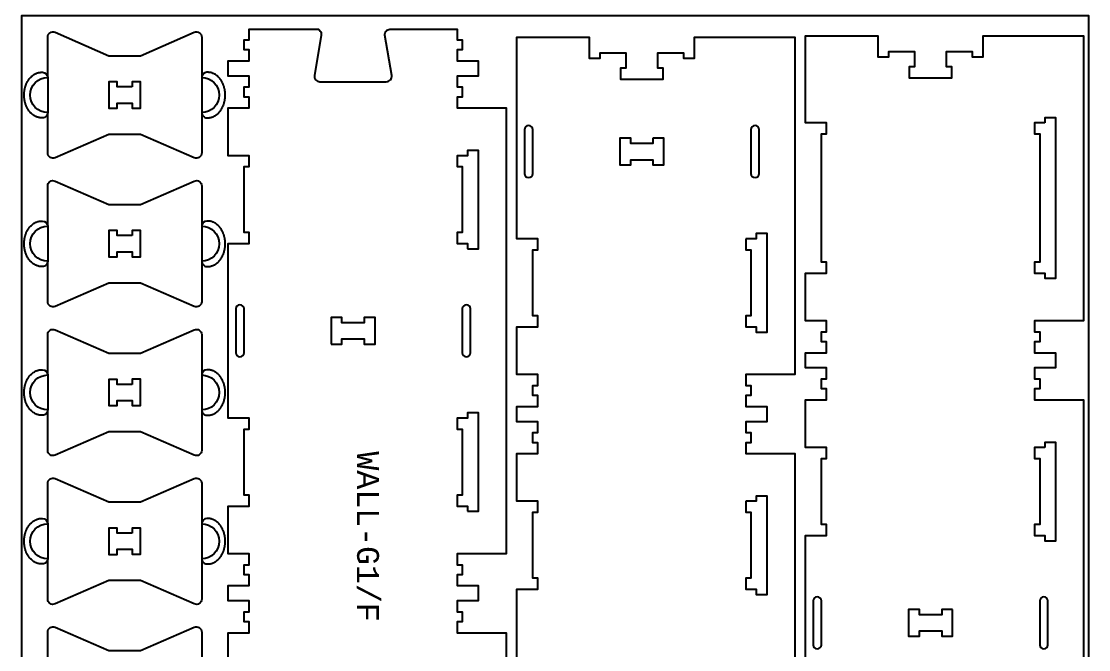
# Model space of a CAD drawing. Extents: x 0 to 12772, y 0 to 23683.
# Drawn here: x 2223 to 3443, y 3007 to 3725 of the extents above; entities that cross this region are included whole.
import ezdxf

# ---------------------------------------------------------------- set-up
doc = ezdxf.new("R2010")
doc.units = 0
for name, color, linetype in [('0_SHEET_SPRUCEPLY_2440X122', 1, 'CONTINUOUS'), ('1_ANYTOOL_1MMDEEP_LABELS_S', 2, 'CONTINUOUS'), ('3_ANYTOOL_CUTTHROUGH_INSID', 4, 'CONTINUOUS'), ('4_ANYTOOL_CUTTHROUGH_OUTSI', 5, 'CONTINUOUS'), ('5_ANYTOOL_HALF_MILL_9MM_IN', 3, 'CONTINUOUS')]:
    doc.layers.add(name, color=color, linetype=linetype)
doc.styles.add('MONOTXT_REGULAR', font='')
doc.styles.get('MONOTXT_REGULAR').set_extended_font_data('Monotxt')

msp = doc.modelspace()

# ---------------------------------------------------------------- linework, layer by layer
at = {"layer": '0_SHEET_SPRUCEPLY_2440X122'}
msp.add_lwpolyline([(2223, 1290.9), (3443, 1290.9), (3443, 3730.9), (2223, 3730.9)], close=True, dxfattribs=at)
at = {"layer": '3_ANYTOOL_CUTTHROUGH_INSID'}
for points in [[(2349.6, 3649.8), (2332.6, 3649.8), (2332.6, 3655.5), (2323.1, 3655.5), (2323.1, 3625.5), (2332.6, 3625.5), (2332.6, 3631.3), (2349.6, 3631.3), (2349.6, 3625.6), (2359.1, 3625.6), (2359.1, 3655.6), (2349.6, 3655.6)], [(3393, 3608.6), (3381, 3608.6), (3381, 3596.1), (3387, 3596.1), (3387, 3449.5), (3381, 3449.5), (3381, 3437), (3393, 3437), (3393, 3431), (3405.5, 3431), (3405.5, 3614.6), (3393, 3614.6)], [(2945, 3591.1), (2945, 3585.1), (2919.5, 3585.1), (2919.5, 3591.1), (2907, 3591.1), (2907, 3560.6), (2919.5, 3560.6), (2919.5, 3566.6), (2945, 3566.6), (2945, 3560.6), (2957.5, 3560.6), (2957.5, 3591.1)], [(2733, 3464.7), (2745.5, 3464.7), (2745.5, 3577.2), (2733, 3577.2), (2733, 3571.2), (2721, 3571.2), (2721, 3558.7), (2727, 3558.7), (2727, 3483.2), (2721, 3483.2), (2721, 3470.7), (2733, 3470.7)], [(2349.6, 3479.8), (2332.6, 3479.8), (2332.6, 3485.5), (2323.1, 3485.5), (2323.1, 3455.5), (2332.6, 3455.5), (2332.6, 3461.3), (2349.6, 3461.3), (2349.6, 3455.6), (2359.1, 3455.6), (2359.1, 3485.6), (2349.6, 3485.6)], [(3051, 3476.1), (3051, 3463.6), (3057, 3463.6), (3057, 3388.1), (3051, 3388.1), (3051, 3375.6), (3063, 3375.6), (3063, 3369.6), (3075.5, 3369.6), (3075.5, 3482.1), (3063, 3482.1), (3063, 3476.1)], [(2577, 3355.7), (2589.5, 3355.7), (2589.5, 3361.7), (2615, 3361.7), (2615, 3355.7), (2627.5, 3355.7), (2627.5, 3386.2), (2615, 3386.2), (2615, 3380.2), (2589.5, 3380.2), (2589.5, 3386.2), (2577, 3386.2)], [(2349.6, 3309.8), (2332.6, 3309.8), (2332.6, 3315.5), (2323.1, 3315.5), (2323.1, 3285.5), (2332.6, 3285.5), (2332.6, 3291.3), (2349.6, 3291.3), (2349.6, 3285.6), (2359.1, 3285.6), (2359.1, 3315.6), (2349.6, 3315.6)], [(2733, 3164.7), (2745.5, 3164.7), (2745.5, 3277.2), (2733, 3277.2), (2733, 3271.2), (2721, 3271.2), (2721, 3258.7), (2727, 3258.7), (2727, 3183.2), (2721, 3183.2), (2721, 3170.7), (2733, 3170.7)], [(3393, 3237.5), (3381, 3237.5), (3381, 3225), (3387, 3225), (3387, 3149.5), (3381, 3149.5), (3381, 3137), (3393, 3137), (3393, 3131), (3405.5, 3131), (3405.5, 3243.5), (3393, 3243.5)], [(3051, 3176.1), (3051, 3163.6), (3057, 3163.6), (3057, 3088.1), (3051, 3088.1), (3051, 3075.6), (3063, 3075.6), (3063, 3069.6), (3075.5, 3069.6), (3075.5, 3182.1), (3063, 3182.1), (3063, 3176.1)], [(2349.6, 3139.8), (2332.6, 3139.8), (2332.6, 3145.5), (2323.1, 3145.5), (2323.1, 3115.5), (2332.6, 3115.5), (2332.6, 3121.3), (2349.6, 3121.3), (2349.6, 3115.6), (2359.1, 3115.6), (2359.1, 3145.6), (2349.6, 3145.6)], [(3287.5, 3052.5), (3275, 3052.5), (3275, 3046.5), (3249.5, 3046.5), (3249.5, 3052.5), (3237, 3052.5), (3237, 3022), (3249.5, 3022), (3249.5, 3028), (3275, 3028), (3275, 3022), (3287.5, 3022)]]:
    msp.add_lwpolyline(points, close=True, dxfattribs=at)
for points in [[(2807.5, 3600.9, 1), (2798, 3600.9), (2798, 3550.9, 1), (2807.5, 3550.9)], [(3066.5, 3600.9, 1), (3057, 3600.9), (3057, 3550.9, 1), (3066.5, 3550.9)], [(2468, 3396), (2468, 3346, 1), (2477.5, 3346), (2477.5, 3396, 1)], [(2727, 3396), (2727, 3346, 1), (2736.5, 3346), (2736.5, 3396, 1)], [(3128, 3062.2), (3128, 3012.2, 1), (3137.5, 3012.2), (3137.5, 3062.2, 1)], [(3387, 3062.2), (3387, 3012.2, 1), (3396.5, 3012.2), (3396.5, 3062.2, 1)]]:
    msp.add_lwpolyline(points, format="xyb", close=True, dxfattribs=at)
at = {"layer": '4_ANYTOOL_CUTTHROUGH_OUTSI'}
for points in [[(2429.1, 3574.3, -0.539734), (2420.7, 3568.8), (2359.1, 3595.5), (2323.1, 3595.5), (2261.5, 3568.8, -0.539734), (2253.1, 3574.3), (2253.1, 3620.5, -1), (2253.1, 3660.5), (2253.1, 3706.7, -0.539734), (2261.5, 3712.2), (2323.1, 3685.5), (2359.1, 3685.5), (2420.7, 3712.2, -0.539734), (2429.1, 3706.7), (2429.1, 3660.5, -1), (2429.1, 3620.5)], [(2429.1, 3404.3, -0.539734), (2420.7, 3398.8), (2359.1, 3425.5), (2323.1, 3425.5), (2261.5, 3398.8, -0.539734), (2253.1, 3404.3), (2253.1, 3450.5, -1), (2253.1, 3490.5), (2253.1, 3536.7, -0.539734), (2261.5, 3542.2), (2323.1, 3515.5), (2359.1, 3515.5), (2420.7, 3542.2, -0.539734), (2429.1, 3536.7), (2429.1, 3490.5, -1), (2429.1, 3450.5)], [(2429.1, 3234.3, -0.539734), (2420.7, 3228.8), (2359.1, 3255.5), (2323.1, 3255.5), (2261.5, 3228.8, -0.539734), (2253.1, 3234.3), (2253.1, 3280.5, -1), (2253.1, 3320.5), (2253.1, 3366.7, -0.539734), (2261.5, 3372.2), (2323.1, 3345.5), (2359.1, 3345.5), (2420.7, 3372.2, -0.539734), (2429.1, 3366.7), (2429.1, 3320.5, -1), (2429.1, 3280.5)], [(2429.1, 3064.3, -0.539734), (2420.7, 3058.8), (2359.1, 3085.5), (2323.1, 3085.5), (2261.5, 3058.8, -0.539734), (2253.1, 3064.3), (2253.1, 3110.5, -1), (2253.1, 3150.5), (2253.1, 3196.7, -0.539734), (2261.5, 3202.2), (2323.1, 3175.5), (2359.1, 3175.5), (2420.7, 3202.2, -0.539734), (2429.1, 3196.7), (2429.1, 3150.5, -1), (2429.1, 3110.5)], [(2429.1, 2894.3, -0.539734), (2420.7, 2888.8), (2359.1, 2915.5), (2323.1, 2915.5), (2261.5, 2888.8, -0.539734), (2253.1, 2894.3), (2253.1, 2940.5, -1), (2253.1, 2980.5), (2253.1, 3026.7, -0.539734), (2261.5, 3032.2), (2323.1, 3005.5), (2359.1, 3005.5), (2420.7, 3032.2, -0.539734), (2429.1, 3026.7), (2429.1, 2980.5, -1), (2429.1, 2940.5)]]:
    msp.add_lwpolyline(points, format="xyb", close=True, dxfattribs=at)
msp.add_lwpolyline([(2459.5, 2971.2), (2459.5, 3025.7), (2483.5, 3025.7), (2483.5, 3038.2), (2477.5, 3038.2), (2477.5, 3049.7), (2483.5, 3049.7), (2483.5, 3062.2), (2459.5, 3062.2), (2459.5, 3079.7), (2483.5, 3079.7), (2483.5, 3092.2), (2477.5, 3092.2), (2477.5, 3103.7), (2483.5, 3103.7), (2483.5, 3116.2), (2459.5, 3116.2), (2459.5, 3170.7), (2483.5, 3170.7), (2483.5, 3183.2), (2477.5, 3183.2), (2477.5, 3258.7), (2483.5, 3258.7), (2483.5, 3271.2), (2459.5, 3271.2), (2459.5, 3470.7), (2483.5, 3470.7), (2483.5, 3483.2), (2477.5, 3483.2), (2477.5, 3558.7), (2483.5, 3558.7), (2483.5, 3571.2), (2459.5, 3571.2), (2459.5, 3625.7), (2483.5, 3625.7), (2483.5, 3638.2), (2477.5, 3638.2), (2477.5, 3649.7), (2483.5, 3649.7), (2483.5, 3662.2), (2459.5, 3662.2), (2459.5, 3679.7), (2483.5, 3679.7), (2483.5, 3692.2), (2477.5, 3692.2), (2477.5, 3703.7), (2483.5, 3703.7), (2483.5, 3715.7), (2483.5, 3715.7), (2562.7, 3715.7), (2562.7, 3715.7), (2562.7, 3715.7), (2562.7, 3715.7), (2562.7, 3715.7), (2562.8, 3715.7), (2562.8, 3715.6), (2562.9, 3715.5), (2563, 3715.4), (2563.3, 3715.2), (2563.8, 3714.5), (2564.5, 3713.7, -0.220464), (2565.8, 3709), (2558.1, 3663, 0.463455), (2564.3, 3655.7), (2640.1, 3655.7, 0.463455), (2646.3, 3663), (2638.6, 3709, -0.463455), (2644.3, 3715.7), (2721, 3715.7), (2721, 3703.7), (2727, 3703.7), (2727, 3692.2), (2721, 3692.2), (2721, 3679.7), (2745, 3679.7), (2745, 3662.2), (2721, 3662.2), (2721, 3649.7), (2727, 3649.7), (2727, 3638.2), (2721, 3638.2), (2721, 3625.7), (2777, 3625.7), (2777, 3116.2), (2721, 3116.2), (2721, 3103.7), (2727, 3103.7), (2727, 3092.2), (2721, 3092.2), (2721, 3079.7), (2745, 3079.7), (2745, 3062.2), (2721, 3062.2), (2721, 3049.7), (2727, 3049.7), (2727, 3038.2), (2721, 3038.2), (2721, 3025.7), (2777, 3025.7), (2777, 2771.2)], format="xyb", dxfattribs=at)
for points in [[(2789.5, 2876.1), (2789.5, 3075.6), (2813.5, 3075.6), (2813.5, 3088.1), (2807.5, 3088.1), (2807.5, 3163.6), (2813.5, 3163.6), (2813.5, 3176.1), (2789.5, 3176.1), (2789.5, 3230.6), (2813.5, 3230.6), (2813.5, 3243.1), (2807.5, 3243.1), (2807.5, 3254.6), (2813.5, 3254.6), (2813.5, 3267.1), (2789.5, 3267.1), (2789.5, 3284.6), (2813.5, 3284.6), (2813.5, 3297.1), (2807.5, 3297.1), (2807.5, 3308.6), (2813.5, 3308.6), (2813.5, 3321.1), (2789.5, 3321.1), (2789.5, 3375.6), (2813.5, 3375.6), (2813.5, 3388.1), (2807.5, 3388.1), (2807.5, 3463.6), (2813.5, 3463.6), (2813.5, 3476.1), (2789.5, 3476.1), (2789.5, 3706.6), (2872, 3706.6), (2872, 3682.6), (2884.5, 3682.6), (2884.5, 3688.6), (2914, 3688.6), (2914, 3671.1), (2908, 3671.1), (2908, 3658.6), (2956.5, 3658.6), (2956.5, 3671.1), (2950.5, 3671.1), (2950.5, 3688.6), (2980, 3688.6), (2980, 3682.6), (2992.5, 3682.6), (2992.5, 3706.6), (3107, 3706.6), (3107, 3321.1), (3051, 3321.1), (3051, 3308.6), (3057, 3308.6), (3057, 3297.1), (3051, 3297.1), (3051, 3284.6), (3075, 3284.6), (3075, 3267.1), (3051, 3267.1), (3051, 3254.6), (3057, 3254.6), (3057, 3243.1), (3051, 3243.1), (3051, 3230.6), (3107, 3230.6), (3107, 2721.1)], [(3119.5, 2937.5), (3119.5, 3137), (3143.5, 3137), (3143.5, 3149.5), (3137.5, 3149.5), (3137.5, 3225), (3143.5, 3225), (3143.5, 3237.5), (3119.5, 3237.5), (3119.5, 3292), (3143.5, 3292), (3143.5, 3304.5), (3137.5, 3304.5), (3137.5, 3316), (3143.5, 3316), (3143.5, 3328.5), (3119.5, 3328.5), (3119.5, 3346), (3143.5, 3346), (3143.5, 3358.5), (3137.5, 3358.5), (3137.5, 3370), (3143.5, 3370), (3143.5, 3382.5), (3119.5, 3382.5), (3119.5, 3437), (3143.5, 3437), (3143.5, 3449.5), (3137.5, 3449.5), (3137.5, 3596.1), (3143.5, 3596.1), (3143.5, 3608.6), (3119.5, 3608.6), (3119.5, 3708.1), (3202, 3708.1), (3202, 3684.1), (3214.5, 3684.1), (3214.5, 3690.1), (3244, 3690.1), (3244, 3672.6), (3238, 3672.6), (3238, 3660.1), (3286.5, 3660.1), (3286.5, 3672.6), (3280.5, 3672.6), (3280.5, 3690.1), (3310, 3690.1), (3310, 3684.1), (3322.5, 3684.1), (3322.5, 3708.1), (3437, 3708.1), (3437, 3382.5), (3381, 3382.5), (3381, 3370), (3387, 3370), (3387, 3358.5), (3381, 3358.5), (3381, 3346), (3405, 3346), (3405, 3328.5), (3381, 3328.5), (3381, 3316), (3387, 3316), (3387, 3304.5), (3381, 3304.5), (3381, 3292), (3437, 3292), (3437, 2782.5)]]:
    msp.add_lwpolyline(points, dxfattribs=at)
at = {"layer": '5_ANYTOOL_HALF_MILL_9MM_IN'}
for points in [[(2246.1, 3614.5), (2245.7, 3614.5), (2245.2, 3614.5), (2244.8, 3614.6), (2244.3, 3614.6), (2243.9, 3614.7), (2243.4, 3614.7), (2243, 3614.8), (2242.5, 3614.9), (2242, 3615.1), (2241.6, 3615.2), (2241.1, 3615.3), (2240.6, 3615.5), (2240.2, 3615.7), (2239.7, 3615.9), (2239.2, 3616.1), (2238.8, 3616.3), (2238.3, 3616.6), (2237.9, 3616.8), (2237.4, 3617.1), (2237, 3617.4), (2236.5, 3617.7), (2236.1, 3618), (2235.6, 3618.4), (2235.2, 3618.7), (2234.8, 3619.1), (2234.4, 3619.5), (2233.9, 3619.9), (2233.5, 3620.3), (2233.1, 3620.8), (2232.8, 3621.2), (2232.4, 3621.7), (2232, 3622.1), (2231.6, 3622.6), (2231.3, 3623.1), (2231, 3623.6), (2230.6, 3624.1), (2230.3, 3624.6), (2230, 3625.2), (2229.7, 3625.7), (2229.4, 3626.3), (2229.1, 3626.8), (2228.9, 3627.4), (2228.6, 3628), (2228.4, 3628.6), (2228.2, 3629.2), (2227.9, 3629.7), (2227.7, 3630.3), (2227.6, 3630.9), (2227.4, 3631.5), (2227.2, 3632.1), (2227.1, 3632.7), (2226.9, 3633.4), (2226.8, 3634), (2226.7, 3634.6), (2226.6, 3635.2), (2226.5, 3635.8), (2226.4, 3636.4), (2226.3, 3637), (2226.3, 3637.6), (2226.2, 3638.2), (2226.2, 3638.8), (2226.2, 3639.3), (2226.2, 3640.5), (2226.2, 3641.7), (2226.2, 3642.3), (2226.2, 3642.8), (2226.3, 3643.4), (2226.3, 3644), (2226.4, 3644.6), (2226.5, 3645.2), (2226.6, 3645.8), (2226.7, 3646.4), (2226.8, 3647.1), (2226.9, 3647.7), (2227.1, 3648.3), (2227.2, 3648.9), (2227.4, 3649.5), (2227.6, 3650.1), (2227.8, 3650.7), (2228, 3651.3), (2228.2, 3651.9), (2228.4, 3652.4), (2228.6, 3653), (2228.9, 3653.6), (2229.1, 3654.2), (2229.4, 3654.7), (2229.7, 3655.3), (2230, 3655.8), (2230.3, 3656.4), (2230.6, 3656.9), (2231, 3657.4), (2231.3, 3657.9), (2231.7, 3658.4), (2232, 3658.9), (2232.4, 3659.4), (2232.8, 3659.8), (2233.2, 3660.3), (2233.6, 3660.7), (2234, 3661.1), (2234.4, 3661.5), (2234.8, 3661.9), (2235.2, 3662.3), (2235.7, 3662.6), (2236.1, 3663), (2236.5, 3663.3), (2237, 3663.6), (2237.4, 3663.9), (2237.9, 3664.2), (2238.4, 3664.4), (2238.8, 3664.7), (2239.3, 3664.9), (2239.7, 3665.1), (2240.2, 3665.3), (2240.7, 3665.5), (2241.1, 3665.7), (2241.6, 3665.8), (2242.1, 3666), (2242.5, 3666.1), (2243, 3666.2), (2243.5, 3666.3), (2243.9, 3666.3), (2244.4, 3666.4), (2244.8, 3666.4), (2245.3, 3666.5), (2245.7, 3666.5), (2246.2, 3666.5), (2247.1, 3666.5, -0.413668), (2253.1, 3660.5), (2253.1, 3620.5, -0.41476), (2247.1, 3614.5)], [(2436.1, 3614.5), (2436.6, 3614.5), (2437, 3614.5), (2437.4, 3614.6), (2437.9, 3614.6), (2438.4, 3614.7), (2438.8, 3614.7), (2439.3, 3614.8), (2439.7, 3614.9), (2440.2, 3615.1), (2440.7, 3615.2), (2441.1, 3615.3), (2441.6, 3615.5), (2442.1, 3615.7), (2442.5, 3615.9), (2443, 3616.1), (2443.5, 3616.3), (2443.9, 3616.6), (2444.4, 3616.8), (2444.8, 3617.1), (2445.3, 3617.4), (2445.7, 3617.7), (2446.2, 3618), (2446.6, 3618.4), (2447, 3618.7), (2447.5, 3619.1), (2447.9, 3619.5), (2448.3, 3619.9), (2448.7, 3620.3), (2449.1, 3620.8), (2449.5, 3621.2), (2449.9, 3621.7), (2450.2, 3622.1), (2450.6, 3622.6), (2450.9, 3623.1), (2451.3, 3623.6), (2451.6, 3624.1), (2451.9, 3624.6), (2452.2, 3625.2), (2452.5, 3625.7), (2452.8, 3626.3), (2453.1, 3626.8), (2453.4, 3627.4), (2453.6, 3628), (2453.9, 3628.6), (2454.1, 3629.2), (2454.3, 3629.7), (2454.5, 3630.3), (2454.7, 3630.9), (2454.9, 3631.5), (2455, 3632.1), (2455.2, 3632.7), (2455.3, 3633.4), (2455.4, 3634), (2455.6, 3634.6), (2455.7, 3635.2), (2455.7, 3635.8), (2455.8, 3636.4), (2455.9, 3637), (2456, 3637.6), (2456, 3638.2), (2456, 3638.8), (2456.1, 3639.3), (2456.1, 3640.5), (2456.1, 3641.7), (2456, 3642.3), (2456, 3642.8), (2456, 3643.4), (2455.9, 3644), (2455.8, 3644.6), (2455.7, 3645.2), (2455.7, 3645.8), (2455.6, 3646.4), (2455.4, 3647.1), (2455.3, 3647.7), (2455.2, 3648.3), (2455, 3648.9), (2454.9, 3649.5), (2454.7, 3650.1), (2454.5, 3650.7), (2454.3, 3651.3), (2454.1, 3651.9), (2453.8, 3652.4), (2453.6, 3653), (2453.4, 3653.6), (2453.1, 3654.2), (2452.8, 3654.7), (2452.5, 3655.3), (2452.2, 3655.8), (2451.9, 3656.4), (2451.6, 3656.9), (2451.3, 3657.4), (2450.9, 3657.9), (2450.6, 3658.4), (2450.2, 3658.9), (2449.8, 3659.4), (2449.5, 3659.8), (2449.1, 3660.3), (2448.7, 3660.7), (2448.3, 3661.1), (2447.9, 3661.5), (2447.4, 3661.9), (2447, 3662.3), (2446.6, 3662.6), (2446.1, 3663), (2445.7, 3663.3), (2445.3, 3663.6), (2444.8, 3663.9), (2444.3, 3664.2), (2443.9, 3664.4), (2443.4, 3664.7), (2443, 3664.9), (2442.5, 3665.1), (2442, 3665.3), (2441.6, 3665.5), (2441.1, 3665.7), (2440.6, 3665.8), (2440.2, 3666), (2439.7, 3666.1), (2439.2, 3666.2), (2438.8, 3666.3), (2438.3, 3666.3), (2437.9, 3666.4), (2437.4, 3666.4), (2436.9, 3666.5), (2436.5, 3666.5), (2436.1, 3666.5), (2435.1, 3666.5, 0.413668), (2429.1, 3660.5), (2429.1, 3620.5, 0.41476), (2435.1, 3614.5)], [(2246.1, 3444.5), (2245.7, 3444.5), (2245.2, 3444.5), (2244.8, 3444.6), (2244.3, 3444.6), (2243.9, 3444.7), (2243.4, 3444.7), (2243, 3444.8), (2242.5, 3444.9), (2242, 3445.1), (2241.6, 3445.2), (2241.1, 3445.3), (2240.6, 3445.5), (2240.2, 3445.7), (2239.7, 3445.9), (2239.2, 3446.1), (2238.8, 3446.3), (2238.3, 3446.6), (2237.9, 3446.8), (2237.4, 3447.1), (2237, 3447.4), (2236.5, 3447.7), (2236.1, 3448), (2235.6, 3448.4), (2235.2, 3448.7), (2234.8, 3449.1), (2234.4, 3449.5), (2233.9, 3449.9), (2233.5, 3450.3), (2233.1, 3450.8), (2232.8, 3451.2), (2232.4, 3451.7), (2232, 3452.1), (2231.6, 3452.6), (2231.3, 3453.1), (2231, 3453.6), (2230.6, 3454.1), (2230.3, 3454.6), (2230, 3455.2), (2229.7, 3455.7), (2229.4, 3456.3), (2229.1, 3456.8), (2228.9, 3457.4), (2228.6, 3458), (2228.4, 3458.6), (2228.2, 3459.2), (2227.9, 3459.7), (2227.7, 3460.3), (2227.6, 3460.9), (2227.4, 3461.5), (2227.2, 3462.1), (2227.1, 3462.7), (2226.9, 3463.4), (2226.8, 3464), (2226.7, 3464.6), (2226.6, 3465.2), (2226.5, 3465.8), (2226.4, 3466.4), (2226.3, 3467), (2226.3, 3467.6), (2226.2, 3468.2), (2226.2, 3468.8), (2226.2, 3469.3), (2226.2, 3470.5), (2226.2, 3471.7), (2226.2, 3472.3), (2226.2, 3472.8), (2226.3, 3473.4), (2226.3, 3474), (2226.4, 3474.6), (2226.5, 3475.2), (2226.6, 3475.8), (2226.7, 3476.4), (2226.8, 3477.1), (2226.9, 3477.7), (2227.1, 3478.3), (2227.2, 3478.9), (2227.4, 3479.5), (2227.6, 3480.1), (2227.8, 3480.7), (2228, 3481.3), (2228.2, 3481.9), (2228.4, 3482.4), (2228.6, 3483), (2228.9, 3483.6), (2229.1, 3484.2), (2229.4, 3484.7), (2229.7, 3485.3), (2230, 3485.8), (2230.3, 3486.4), (2230.6, 3486.9), (2231, 3487.4), (2231.3, 3487.9), (2231.7, 3488.4), (2232, 3488.9), (2232.4, 3489.4), (2232.8, 3489.8), (2233.2, 3490.3), (2233.6, 3490.7), (2234, 3491.1), (2234.4, 3491.5), (2234.8, 3491.9), (2235.2, 3492.3), (2235.7, 3492.6), (2236.1, 3493), (2236.5, 3493.3), (2237, 3493.6), (2237.4, 3493.9), (2237.9, 3494.2), (2238.4, 3494.4), (2238.8, 3494.7), (2239.3, 3494.9), (2239.7, 3495.1), (2240.2, 3495.3), (2240.7, 3495.5), (2241.1, 3495.7), (2241.6, 3495.8), (2242.1, 3496), (2242.5, 3496.1), (2243, 3496.2), (2243.5, 3496.3), (2243.9, 3496.3), (2244.4, 3496.4), (2244.8, 3496.4), (2245.3, 3496.5), (2245.7, 3496.5), (2246.2, 3496.5), (2247.1, 3496.5, -0.413668), (2253.1, 3490.5), (2253.1, 3450.5, -0.41476), (2247.1, 3444.5)], [(2436.1, 3444.5), (2436.6, 3444.5), (2437, 3444.5), (2437.4, 3444.6), (2437.9, 3444.6), (2438.4, 3444.7), (2438.8, 3444.7), (2439.3, 3444.8), (2439.7, 3444.9), (2440.2, 3445.1), (2440.7, 3445.2), (2441.1, 3445.3), (2441.6, 3445.5), (2442.1, 3445.7), (2442.5, 3445.9), (2443, 3446.1), (2443.5, 3446.3), (2443.9, 3446.6), (2444.4, 3446.8), (2444.8, 3447.1), (2445.3, 3447.4), (2445.7, 3447.7), (2446.2, 3448), (2446.6, 3448.4), (2447, 3448.7), (2447.5, 3449.1), (2447.9, 3449.5), (2448.3, 3449.9), (2448.7, 3450.3), (2449.1, 3450.8), (2449.5, 3451.2), (2449.9, 3451.7), (2450.2, 3452.1), (2450.6, 3452.6), (2450.9, 3453.1), (2451.3, 3453.6), (2451.6, 3454.1), (2451.9, 3454.6), (2452.2, 3455.2), (2452.5, 3455.7), (2452.8, 3456.3), (2453.1, 3456.8), (2453.4, 3457.4), (2453.6, 3458), (2453.9, 3458.6), (2454.1, 3459.2), (2454.3, 3459.7), (2454.5, 3460.3), (2454.7, 3460.9), (2454.9, 3461.5), (2455, 3462.1), (2455.2, 3462.7), (2455.3, 3463.4), (2455.4, 3464), (2455.6, 3464.6), (2455.7, 3465.2), (2455.7, 3465.8), (2455.8, 3466.4), (2455.9, 3467), (2456, 3467.6), (2456, 3468.2), (2456, 3468.8), (2456.1, 3469.3), (2456.1, 3470.5), (2456.1, 3471.7), (2456, 3472.3), (2456, 3472.8), (2456, 3473.4), (2455.9, 3474), (2455.8, 3474.6), (2455.7, 3475.2), (2455.7, 3475.8), (2455.6, 3476.4), (2455.4, 3477.1), (2455.3, 3477.7), (2455.2, 3478.3), (2455, 3478.9), (2454.9, 3479.5), (2454.7, 3480.1), (2454.5, 3480.7), (2454.3, 3481.3), (2454.1, 3481.9), (2453.8, 3482.4), (2453.6, 3483), (2453.4, 3483.6), (2453.1, 3484.2), (2452.8, 3484.7), (2452.5, 3485.3), (2452.2, 3485.8), (2451.9, 3486.4), (2451.6, 3486.9), (2451.3, 3487.4), (2450.9, 3487.9), (2450.6, 3488.4), (2450.2, 3488.9), (2449.8, 3489.4), (2449.5, 3489.8), (2449.1, 3490.3), (2448.7, 3490.7), (2448.3, 3491.1), (2447.9, 3491.5), (2447.4, 3491.9), (2447, 3492.3), (2446.6, 3492.6), (2446.1, 3493), (2445.7, 3493.3), (2445.3, 3493.6), (2444.8, 3493.9), (2444.3, 3494.2), (2443.9, 3494.4), (2443.4, 3494.7), (2443, 3494.9), (2442.5, 3495.1), (2442, 3495.3), (2441.6, 3495.5), (2441.1, 3495.7), (2440.6, 3495.8), (2440.2, 3496), (2439.7, 3496.1), (2439.2, 3496.2), (2438.8, 3496.3), (2438.3, 3496.3), (2437.9, 3496.4), (2437.4, 3496.4), (2436.9, 3496.5), (2436.5, 3496.5), (2436.1, 3496.5), (2435.1, 3496.5, 0.413668), (2429.1, 3490.5), (2429.1, 3450.5, 0.41476), (2435.1, 3444.5)], [(2246.1, 3274.5), (2245.7, 3274.5), (2245.2, 3274.5), (2244.8, 3274.6), (2244.3, 3274.6), (2243.9, 3274.7), (2243.4, 3274.7), (2243, 3274.8), (2242.5, 3274.9), (2242, 3275.1), (2241.6, 3275.2), (2241.1, 3275.3), (2240.6, 3275.5), (2240.2, 3275.7), (2239.7, 3275.9), (2239.2, 3276.1), (2238.8, 3276.3), (2238.3, 3276.6), (2237.9, 3276.8), (2237.4, 3277.1), (2237, 3277.4), (2236.5, 3277.7), (2236.1, 3278), (2235.6, 3278.4), (2235.2, 3278.7), (2234.8, 3279.1), (2234.4, 3279.5), (2233.9, 3279.9), (2233.5, 3280.3), (2233.1, 3280.8), (2232.8, 3281.2), (2232.4, 3281.7), (2232, 3282.1), (2231.6, 3282.6), (2231.3, 3283.1), (2231, 3283.6), (2230.6, 3284.1), (2230.3, 3284.6), (2230, 3285.2), (2229.7, 3285.7), (2229.4, 3286.3), (2229.1, 3286.8), (2228.9, 3287.4), (2228.6, 3288), (2228.4, 3288.6), (2228.2, 3289.2), (2227.9, 3289.7), (2227.7, 3290.3), (2227.6, 3290.9), (2227.4, 3291.5), (2227.2, 3292.1), (2227.1, 3292.7), (2226.9, 3293.4), (2226.8, 3294), (2226.7, 3294.6), (2226.6, 3295.2), (2226.5, 3295.8), (2226.4, 3296.4), (2226.3, 3297), (2226.3, 3297.6), (2226.2, 3298.2), (2226.2, 3298.8), (2226.2, 3299.3), (2226.2, 3300.5), (2226.2, 3301.7), (2226.2, 3302.3), (2226.2, 3302.8), (2226.3, 3303.4), (2226.3, 3304), (2226.4, 3304.6), (2226.5, 3305.2), (2226.6, 3305.8), (2226.7, 3306.4), (2226.8, 3307.1), (2226.9, 3307.7), (2227.1, 3308.3), (2227.2, 3308.9), (2227.4, 3309.5), (2227.6, 3310.1), (2227.8, 3310.7), (2228, 3311.3), (2228.2, 3311.9), (2228.4, 3312.4), (2228.6, 3313), (2228.9, 3313.6), (2229.1, 3314.2), (2229.4, 3314.7), (2229.7, 3315.3), (2230, 3315.8), (2230.3, 3316.4), (2230.6, 3316.9), (2231, 3317.4), (2231.3, 3317.9), (2231.7, 3318.4), (2232, 3318.9), (2232.4, 3319.4), (2232.8, 3319.8), (2233.2, 3320.3), (2233.6, 3320.7), (2234, 3321.1), (2234.4, 3321.5), (2234.8, 3321.9), (2235.2, 3322.3), (2235.7, 3322.6), (2236.1, 3323), (2236.5, 3323.3), (2237, 3323.6), (2237.4, 3323.9), (2237.9, 3324.2), (2238.4, 3324.4), (2238.8, 3324.7), (2239.3, 3324.9), (2239.7, 3325.1), (2240.2, 3325.3), (2240.7, 3325.5), (2241.1, 3325.7), (2241.6, 3325.8), (2242.1, 3326), (2242.5, 3326.1), (2243, 3326.2), (2243.5, 3326.3), (2243.9, 3326.3), (2244.4, 3326.4), (2244.8, 3326.4), (2245.3, 3326.5), (2245.7, 3326.5), (2246.2, 3326.5), (2247.1, 3326.5, -0.413668), (2253.1, 3320.5), (2253.1, 3280.5, -0.41476), (2247.1, 3274.5)], [(2436.1, 3274.5), (2436.6, 3274.5), (2437, 3274.5), (2437.4, 3274.6), (2437.9, 3274.6), (2438.4, 3274.7), (2438.8, 3274.7), (2439.3, 3274.8), (2439.7, 3274.9), (2440.2, 3275.1), (2440.7, 3275.2), (2441.1, 3275.3), (2441.6, 3275.5), (2442.1, 3275.7), (2442.5, 3275.9), (2443, 3276.1), (2443.5, 3276.3), (2443.9, 3276.6), (2444.4, 3276.8), (2444.8, 3277.1), (2445.3, 3277.4), (2445.7, 3277.7), (2446.2, 3278), (2446.6, 3278.4), (2447, 3278.7), (2447.5, 3279.1), (2447.9, 3279.5), (2448.3, 3279.9), (2448.7, 3280.3), (2449.1, 3280.8), (2449.5, 3281.2), (2449.9, 3281.7), (2450.2, 3282.1), (2450.6, 3282.6), (2450.9, 3283.1), (2451.3, 3283.6), (2451.6, 3284.1), (2451.9, 3284.6), (2452.2, 3285.2), (2452.5, 3285.7), (2452.8, 3286.3), (2453.1, 3286.8), (2453.4, 3287.4), (2453.6, 3288), (2453.9, 3288.6), (2454.1, 3289.2), (2454.3, 3289.7), (2454.5, 3290.3), (2454.7, 3290.9), (2454.9, 3291.5), (2455, 3292.1), (2455.2, 3292.7), (2455.3, 3293.4), (2455.4, 3294), (2455.6, 3294.6), (2455.7, 3295.2), (2455.7, 3295.8), (2455.8, 3296.4), (2455.9, 3297), (2456, 3297.6), (2456, 3298.2), (2456, 3298.8), (2456.1, 3299.3), (2456.1, 3300.5), (2456.1, 3301.7), (2456, 3302.3), (2456, 3302.8), (2456, 3303.4), (2455.9, 3304), (2455.8, 3304.6), (2455.7, 3305.2), (2455.7, 3305.8), (2455.6, 3306.4), (2455.4, 3307.1), (2455.3, 3307.7), (2455.2, 3308.3), (2455, 3308.9), (2454.9, 3309.5), (2454.7, 3310.1), (2454.5, 3310.7), (2454.3, 3311.3), (2454.1, 3311.9), (2453.8, 3312.4), (2453.6, 3313), (2453.4, 3313.6), (2453.1, 3314.2), (2452.8, 3314.7), (2452.5, 3315.3), (2452.2, 3315.8), (2451.9, 3316.4), (2451.6, 3316.9), (2451.3, 3317.4), (2450.9, 3317.9), (2450.6, 3318.4), (2450.2, 3318.9), (2449.8, 3319.4), (2449.5, 3319.8), (2449.1, 3320.3), (2448.7, 3320.7), (2448.3, 3321.1), (2447.9, 3321.5), (2447.4, 3321.9), (2447, 3322.3), (2446.6, 3322.6), (2446.1, 3323), (2445.7, 3323.3), (2445.3, 3323.6), (2444.8, 3323.9), (2444.3, 3324.2), (2443.9, 3324.4), (2443.4, 3324.7), (2443, 3324.9), (2442.5, 3325.1), (2442, 3325.3), (2441.6, 3325.5), (2441.1, 3325.7), (2440.6, 3325.8), (2440.2, 3326), (2439.7, 3326.1), (2439.2, 3326.2), (2438.8, 3326.3), (2438.3, 3326.3), (2437.9, 3326.4), (2437.4, 3326.4), (2436.9, 3326.5), (2436.5, 3326.5), (2436.1, 3326.5), (2435.1, 3326.5, 0.413668), (2429.1, 3320.5), (2429.1, 3280.5, 0.41476), (2435.1, 3274.5)], [(2246.1, 3104.5), (2245.7, 3104.5), (2245.2, 3104.5), (2244.8, 3104.6), (2244.3, 3104.6), (2243.9, 3104.7), (2243.4, 3104.7), (2243, 3104.8), (2242.5, 3104.9), (2242, 3105.1), (2241.6, 3105.2), (2241.1, 3105.3), (2240.6, 3105.5), (2240.2, 3105.7), (2239.7, 3105.9), (2239.2, 3106.1), (2238.8, 3106.3), (2238.3, 3106.6), (2237.9, 3106.8), (2237.4, 3107.1), (2237, 3107.4), (2236.5, 3107.7), (2236.1, 3108), (2235.6, 3108.4), (2235.2, 3108.7), (2234.8, 3109.1), (2234.4, 3109.5), (2233.9, 3109.9), (2233.5, 3110.3), (2233.1, 3110.8), (2232.8, 3111.2), (2232.4, 3111.7), (2232, 3112.1), (2231.6, 3112.6), (2231.3, 3113.1), (2231, 3113.6), (2230.6, 3114.1), (2230.3, 3114.6), (2230, 3115.2), (2229.7, 3115.7), (2229.4, 3116.3), (2229.1, 3116.8), (2228.9, 3117.4), (2228.6, 3118), (2228.4, 3118.6), (2228.2, 3119.2), (2227.9, 3119.7), (2227.7, 3120.3), (2227.6, 3120.9), (2227.4, 3121.5), (2227.2, 3122.1), (2227.1, 3122.7), (2226.9, 3123.4), (2226.8, 3124), (2226.7, 3124.6), (2226.6, 3125.2), (2226.5, 3125.8), (2226.4, 3126.4), (2226.3, 3127), (2226.3, 3127.6), (2226.2, 3128.2), (2226.2, 3128.8), (2226.2, 3129.3), (2226.2, 3130.5), (2226.2, 3131.7), (2226.2, 3132.3), (2226.2, 3132.8), (2226.3, 3133.4), (2226.3, 3134), (2226.4, 3134.6), (2226.5, 3135.2), (2226.6, 3135.8), (2226.7, 3136.4), (2226.8, 3137.1), (2226.9, 3137.7), (2227.1, 3138.3), (2227.2, 3138.9), (2227.4, 3139.5), (2227.6, 3140.1), (2227.8, 3140.7), (2228, 3141.3), (2228.2, 3141.9), (2228.4, 3142.4), (2228.6, 3143), (2228.9, 3143.6), (2229.1, 3144.2), (2229.4, 3144.7), (2229.7, 3145.3), (2230, 3145.8), (2230.3, 3146.4), (2230.6, 3146.9), (2231, 3147.4), (2231.3, 3147.9), (2231.7, 3148.4), (2232, 3148.9), (2232.4, 3149.4), (2232.8, 3149.8), (2233.2, 3150.3), (2233.6, 3150.7), (2234, 3151.1), (2234.4, 3151.5), (2234.8, 3151.9), (2235.2, 3152.3), (2235.7, 3152.6), (2236.1, 3153), (2236.5, 3153.3), (2237, 3153.6), (2237.4, 3153.9), (2237.9, 3154.2), (2238.4, 3154.4), (2238.8, 3154.7), (2239.3, 3154.9), (2239.7, 3155.1), (2240.2, 3155.3), (2240.7, 3155.5), (2241.1, 3155.7), (2241.6, 3155.8), (2242.1, 3156), (2242.5, 3156.1), (2243, 3156.2), (2243.5, 3156.3), (2243.9, 3156.3), (2244.4, 3156.4), (2244.8, 3156.4), (2245.3, 3156.5), (2245.7, 3156.5), (2246.2, 3156.5), (2247.1, 3156.5, -0.413668), (2253.1, 3150.5), (2253.1, 3110.5, -0.41476), (2247.1, 3104.5)], [(2436.1, 3104.5), (2436.6, 3104.5), (2437, 3104.5), (2437.4, 3104.6), (2437.9, 3104.6), (2438.4, 3104.7), (2438.8, 3104.7), (2439.3, 3104.8), (2439.7, 3104.9), (2440.2, 3105.1), (2440.7, 3105.2), (2441.1, 3105.3), (2441.6, 3105.5), (2442.1, 3105.7), (2442.5, 3105.9), (2443, 3106.1), (2443.5, 3106.3), (2443.9, 3106.6), (2444.4, 3106.8), (2444.8, 3107.1), (2445.3, 3107.4), (2445.7, 3107.7), (2446.2, 3108), (2446.6, 3108.4), (2447, 3108.7), (2447.5, 3109.1), (2447.9, 3109.5), (2448.3, 3109.9), (2448.7, 3110.3), (2449.1, 3110.8), (2449.5, 3111.2), (2449.9, 3111.7), (2450.2, 3112.1), (2450.6, 3112.6), (2450.9, 3113.1), (2451.3, 3113.6), (2451.6, 3114.1), (2451.9, 3114.6), (2452.2, 3115.2), (2452.5, 3115.7), (2452.8, 3116.3), (2453.1, 3116.8), (2453.4, 3117.4), (2453.6, 3118), (2453.9, 3118.6), (2454.1, 3119.2), (2454.3, 3119.7), (2454.5, 3120.3), (2454.7, 3120.9), (2454.9, 3121.5), (2455, 3122.1), (2455.2, 3122.7), (2455.3, 3123.4), (2455.4, 3124), (2455.6, 3124.6), (2455.7, 3125.2), (2455.7, 3125.8), (2455.8, 3126.4), (2455.9, 3127), (2456, 3127.6), (2456, 3128.2), (2456, 3128.8), (2456.1, 3129.3), (2456.1, 3130.5), (2456.1, 3131.7), (2456, 3132.3), (2456, 3132.8), (2456, 3133.4), (2455.9, 3134), (2455.8, 3134.6), (2455.7, 3135.2), (2455.7, 3135.8), (2455.6, 3136.4), (2455.4, 3137.1), (2455.3, 3137.7), (2455.2, 3138.3), (2455, 3138.9), (2454.9, 3139.5), (2454.7, 3140.1), (2454.5, 3140.7), (2454.3, 3141.3), (2454.1, 3141.9), (2453.8, 3142.4), (2453.6, 3143), (2453.4, 3143.6), (2453.1, 3144.2), (2452.8, 3144.7), (2452.5, 3145.3), (2452.2, 3145.8), (2451.9, 3146.4), (2451.6, 3146.9), (2451.3, 3147.4), (2450.9, 3147.9), (2450.6, 3148.4), (2450.2, 3148.9), (2449.8, 3149.4), (2449.5, 3149.8), (2449.1, 3150.3), (2448.7, 3150.7), (2448.3, 3151.1), (2447.9, 3151.5), (2447.4, 3151.9), (2447, 3152.3), (2446.6, 3152.6), (2446.1, 3153), (2445.7, 3153.3), (2445.3, 3153.6), (2444.8, 3153.9), (2444.3, 3154.2), (2443.9, 3154.4), (2443.4, 3154.7), (2443, 3154.9), (2442.5, 3155.1), (2442, 3155.3), (2441.6, 3155.5), (2441.1, 3155.7), (2440.6, 3155.8), (2440.2, 3156), (2439.7, 3156.1), (2439.2, 3156.2), (2438.8, 3156.3), (2438.3, 3156.3), (2437.9, 3156.4), (2437.4, 3156.4), (2436.9, 3156.5), (2436.5, 3156.5), (2436.1, 3156.5), (2435.1, 3156.5, 0.413668), (2429.1, 3150.5), (2429.1, 3110.5, 0.41476), (2435.1, 3104.5)]]:
    msp.add_lwpolyline(points, format="xyb", close=True, dxfattribs=at)

# ---------------------------------------------------------------- texts
at = {"layer": '1_ANYTOOL_1MMDEEP_LABELS_S', "insert": (2619.1, 3135.8), "char_height": 25, "width": 486.216, "attachment_point": 5, "rotation": 270, "style": 'MONOTXT_REGULAR'}
msp.add_mtext('WALL-G1/F', dxfattribs=at)

doc.saveas('drawing.dxf')
